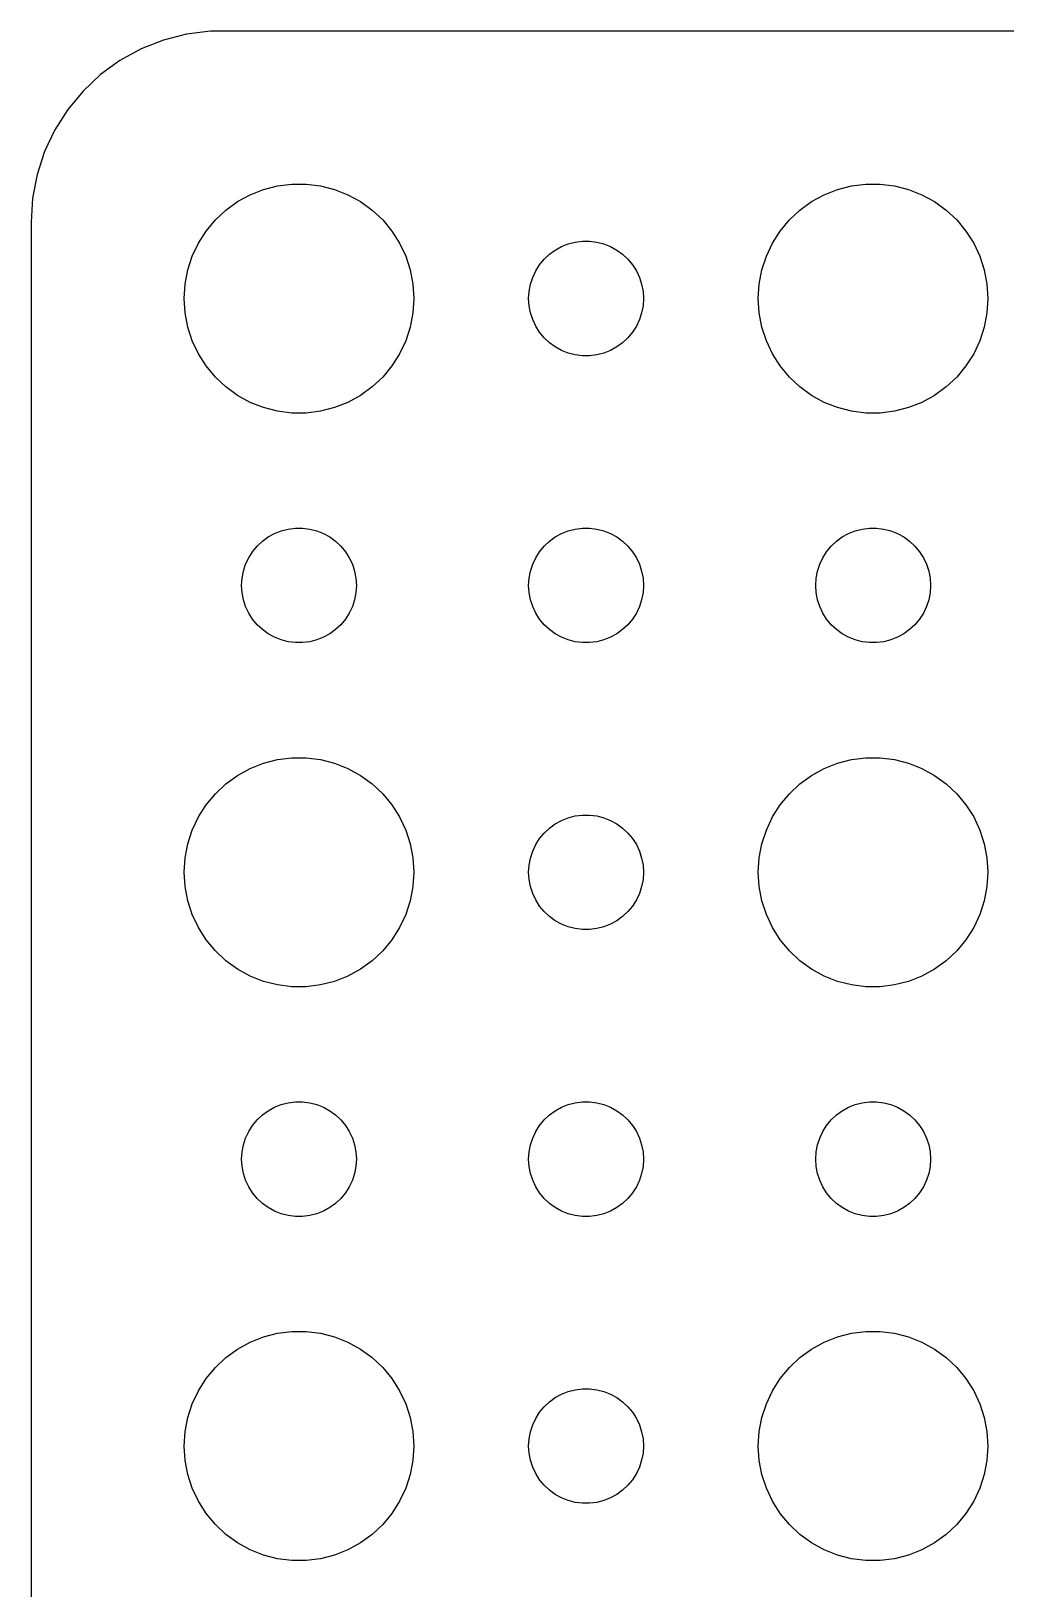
# Model space of a CAD drawing. Header units: metres. Extents: x -187 to 187, y -37 to 37.
# Drawn here: x -187 to -161.53, y -3.73 to 36.99 of the extents above; entities that cross this region are included whole.
import ezdxf

# ---------------------------------------------------------------- set-up
doc = ezdxf.new("R2010")
doc.units = ezdxf.units.M

msp = doc.modelspace()

# ---------------------------------------------------------------- linework, layer by layer
for p, q in [((-183.545, 36.7553), (-184.129, 36.5241)), ((-182.937, 36.9114), (-183.545, 36.7553)), ((-182.314, 36.9901), (-182.937, 36.9114)), ((182.314, 36.9901), (-182.314, 36.9901)), ((-184.129, 36.5241), (-184.679, 36.2216)), ((-185.187, 35.8526), (-185.645, 35.4227)), ((-184.679, 36.2216), (-185.187, 35.8526)), ((-185.645, 35.4227), (-186.045, 34.9389)), ((-186.045, 34.9389), (-186.382, 34.4088)), ((-186.382, 34.4088), (-186.649, 33.8406)), ((-186.649, 33.8406), (-186.843, 33.2434)), ((-186.843, 33.2434), (-186.961, 32.6267)), ((-180.562, 32.9469), (-180.188, 32.9941)), ((-180.188, 32.9941), (-179.812, 32.9941)), ((-179.812, 32.9941), (-179.438, 32.9469)), ((-165.562, 32.9469), (-165.188, 32.9941)), ((-165.188, 32.9941), (-164.812, 32.9941)), ((-164.812, 32.9941), (-164.438, 32.9469)), ((-186.961, 32.6267), (-187, 32)), ((-181.607, 32.533), (-181.277, 32.7145)), ((-181.277, 32.7145), (-180.927, 32.8532)), ((-180.927, 32.8532), (-180.562, 32.9469)), ((-179.438, 32.9469), (-179.073, 32.8532)), ((-179.073, 32.8532), (-178.723, 32.7145)), ((-178.723, 32.7145), (-178.393, 32.533)), ((-166.607, 32.533), (-166.277, 32.7145)), ((-166.277, 32.7145), (-165.927, 32.8532)), ((-165.927, 32.8532), (-165.562, 32.9469)), ((-164.438, 32.9469), (-164.073, 32.8532)), ((-164.073, 32.8532), (-163.723, 32.7145)), ((-163.723, 32.7145), (-163.393, 32.533)), ((-182.187, 32.0536), (-181.912, 32.3115)), ((-181.912, 32.3115), (-181.607, 32.533)), ((-178.393, 32.533), (-178.088, 32.3115)), ((-178.088, 32.3115), (-177.813, 32.0536)), ((-167.187, 32.0536), (-166.912, 32.3115)), ((-166.912, 32.3115), (-166.607, 32.533)), ((-163.393, 32.533), (-163.088, 32.3115)), ((-163.088, 32.3115), (-162.813, 32.0536)), ((-187, 32), (-187, -32)), ((-182.427, 31.7634), (-182.187, 32.0536)), ((-177.813, 32.0536), (-177.573, 31.7634)), ((-167.427, 31.7634), (-167.187, 32.0536)), ((-162.813, 32.0536), (-162.573, 31.7634)), ((-182.789, 31.1044), (-182.629, 31.4453)), ((-182.629, 31.4453), (-182.427, 31.7634)), ((-177.573, 31.7634), (-177.371, 31.4453)), ((-177.371, 31.4453), (-177.211, 31.1044)), ((-173.139, 31.3572), (-172.964, 31.4266)), ((-172.964, 31.4266), (-172.781, 31.4734)), ((-172.781, 31.4734), (-172.594, 31.497)), ((-172.594, 31.497), (-172.406, 31.497)), ((-172.406, 31.497), (-172.219, 31.4734)), ((-172.219, 31.4734), (-172.036, 31.4266)), ((-172.036, 31.4266), (-171.861, 31.3572)), ((-167.789, 31.1044), (-167.629, 31.4453)), ((-167.629, 31.4453), (-167.427, 31.7634)), ((-162.573, 31.7634), (-162.371, 31.4453)), ((-162.371, 31.4453), (-162.211, 31.1044)), ((-182.906, 30.7461), (-182.789, 31.1044)), ((-177.211, 31.1044), (-177.094, 30.7461)), ((-173.714, 30.8817), (-173.593, 31.0268)), ((-173.593, 31.0268), (-173.456, 31.1558)), ((-173.456, 31.1558), (-173.304, 31.2665)), ((-173.304, 31.2665), (-173.139, 31.3572)), ((-171.861, 31.3572), (-171.696, 31.2665)), ((-171.696, 31.2665), (-171.544, 31.1558)), ((-171.544, 31.1558), (-171.407, 31.0268)), ((-171.407, 31.0268), (-171.286, 30.8817)), ((-167.906, 30.7461), (-167.789, 31.1044)), ((-162.211, 31.1044), (-162.094, 30.7461)), ((-182.976, 30.376), (-182.906, 30.7461)), ((-177.094, 30.7461), (-177.024, 30.376)), ((-173.953, 30.373), (-173.895, 30.5522)), ((-173.895, 30.5522), (-173.814, 30.7226)), ((-173.814, 30.7226), (-173.714, 30.8817)), ((-171.286, 30.8817), (-171.186, 30.7226)), ((-171.186, 30.7226), (-171.105, 30.5522)), ((-171.105, 30.5522), (-171.047, 30.373)), ((-167.976, 30.376), (-167.906, 30.7461)), ((-162.094, 30.7461), (-162.024, 30.376)), ((-183, 30), (-182.976, 30.376)), ((-177.024, 30.376), (-177, 30)), ((-174, 30), (-173.988, 30.188)), ((-173.988, 30.188), (-173.953, 30.373)), ((-171.047, 30.373), (-171.012, 30.188)), ((-171.012, 30.188), (-171, 30)), ((-168, 30), (-167.976, 30.376)), ((-162.024, 30.376), (-162, 30)), ((-182.976, 29.624), (-183, 30)), ((-177, 30), (-177.024, 29.624)), ((-173.988, 29.812), (-174, 30)), ((-173.953, 29.627), (-173.988, 29.812)), ((-171.012, 29.812), (-171.047, 29.627)), ((-171, 30), (-171.012, 29.812)), ((-167.976, 29.624), (-168, 30)), ((-162, 30), (-162.024, 29.624)), ((-182.906, 29.2539), (-182.976, 29.624)), ((-177.024, 29.624), (-177.094, 29.2539)), ((-173.895, 29.4478), (-173.953, 29.627)), ((-173.814, 29.2774), (-173.895, 29.4478)), ((-171.105, 29.4478), (-171.186, 29.2774)), ((-171.047, 29.627), (-171.105, 29.4478)), ((-167.906, 29.2539), (-167.976, 29.624)), ((-162.024, 29.624), (-162.094, 29.2539)), ((-182.789, 28.8956), (-182.906, 29.2539)), ((-177.094, 29.2539), (-177.211, 28.8956)), ((-173.714, 29.1183), (-173.814, 29.2774)), ((-173.593, 28.9732), (-173.714, 29.1183)), ((-173.456, 28.8442), (-173.593, 28.9732)), ((-171.407, 28.9732), (-171.544, 28.8442)), ((-171.286, 29.1183), (-171.407, 28.9732)), ((-171.186, 29.2774), (-171.286, 29.1183)), ((-167.789, 28.8956), (-167.906, 29.2539)), ((-162.094, 29.2539), (-162.211, 28.8956)), ((-182.629, 28.5547), (-182.789, 28.8956)), ((-182.427, 28.2366), (-182.629, 28.5547)), ((-177.371, 28.5547), (-177.573, 28.2366)), ((-177.211, 28.8956), (-177.371, 28.5547)), ((-173.304, 28.7335), (-173.456, 28.8442)), ((-173.139, 28.6427), (-173.304, 28.7335)), ((-172.964, 28.5734), (-173.139, 28.6427)), ((-172.781, 28.5266), (-172.964, 28.5734)), ((-172.594, 28.503), (-172.781, 28.5266)), ((-172.219, 28.5266), (-172.406, 28.503)), ((-172.036, 28.5734), (-172.219, 28.5266)), ((-171.861, 28.6427), (-172.036, 28.5734)), ((-171.696, 28.7335), (-171.861, 28.6427)), ((-171.544, 28.8442), (-171.696, 28.7335)), ((-167.629, 28.5547), (-167.789, 28.8956)), ((-167.427, 28.2366), (-167.629, 28.5547)), ((-162.371, 28.5547), (-162.573, 28.2366)), ((-162.211, 28.8956), (-162.371, 28.5547)), ((-182.187, 27.9464), (-182.427, 28.2366)), ((-177.573, 28.2366), (-177.813, 27.9464)), ((-172.406, 28.503), (-172.594, 28.503)), ((-167.187, 27.9464), (-167.427, 28.2366)), ((-162.573, 28.2366), (-162.813, 27.9464)), ((-181.912, 27.6884), (-182.187, 27.9464)), ((-177.813, 27.9464), (-178.088, 27.6884)), ((-166.912, 27.6884), (-167.187, 27.9464)), ((-162.813, 27.9464), (-163.088, 27.6884)), ((-181.607, 27.467), (-181.912, 27.6884)), ((-181.277, 27.2855), (-181.607, 27.467)), ((-180.927, 27.1468), (-181.277, 27.2855)), ((-178.723, 27.2855), (-179.073, 27.1468)), ((-178.393, 27.467), (-178.723, 27.2855)), ((-178.088, 27.6884), (-178.393, 27.467)), ((-166.607, 27.467), (-166.912, 27.6884)), ((-166.277, 27.2855), (-166.607, 27.467)), ((-165.927, 27.1468), (-166.277, 27.2855)), ((-163.723, 27.2855), (-164.073, 27.1468)), ((-163.393, 27.467), (-163.723, 27.2855)), ((-163.088, 27.6884), (-163.393, 27.467)), ((-180.562, 27.0531), (-180.927, 27.1468)), ((-180.188, 27.0059), (-180.562, 27.0531)), ((-179.812, 27.0059), (-180.188, 27.0059)), ((-179.438, 27.0531), (-179.812, 27.0059)), ((-179.073, 27.1468), (-179.438, 27.0531)), ((-165.562, 27.0531), (-165.927, 27.1468)), ((-165.188, 27.0059), (-165.562, 27.0531)), ((-164.812, 27.0059), (-165.188, 27.0059)), ((-164.438, 27.0531), (-164.812, 27.0059)), ((-164.073, 27.1468), (-164.438, 27.0531)), ((-181.093, 23.5268), (-180.956, 23.6558)), ((-180.956, 23.6558), (-180.804, 23.7665)), ((-180.804, 23.7665), (-180.639, 23.8572)), ((-180.639, 23.8572), (-180.464, 23.9266)), ((-180.464, 23.9266), (-180.281, 23.9734)), ((-180.281, 23.9734), (-180.094, 23.997)), ((-180.094, 23.997), (-179.906, 23.997)), ((-179.906, 23.997), (-179.719, 23.9734)), ((-179.719, 23.9734), (-179.536, 23.9266)), ((-179.536, 23.9266), (-179.361, 23.8572)), ((-179.361, 23.8572), (-179.196, 23.7665)), ((-179.196, 23.7665), (-179.044, 23.6558)), ((-179.044, 23.6558), (-178.907, 23.5268)), ((-173.593, 23.5268), (-173.456, 23.6558)), ((-173.456, 23.6558), (-173.304, 23.7665)), ((-173.304, 23.7665), (-173.139, 23.8572)), ((-173.139, 23.8572), (-172.964, 23.9266)), ((-172.964, 23.9266), (-172.781, 23.9734)), ((-172.781, 23.9734), (-172.594, 23.997)), ((-172.594, 23.997), (-172.406, 23.997)), ((-172.406, 23.997), (-172.219, 23.9734)), ((-172.219, 23.9734), (-172.036, 23.9266)), ((-172.036, 23.9266), (-171.861, 23.8572)), ((-171.861, 23.8572), (-171.696, 23.7665)), ((-171.696, 23.7665), (-171.544, 23.6558)), ((-171.544, 23.6558), (-171.407, 23.5268)), ((-166.093, 23.5268), (-165.956, 23.6558)), ((-165.956, 23.6558), (-165.804, 23.7665)), ((-165.804, 23.7665), (-165.639, 23.8572)), ((-165.639, 23.8572), (-165.464, 23.9266)), ((-165.464, 23.9266), (-165.281, 23.9734)), ((-165.281, 23.9734), (-165.094, 23.997)), ((-165.094, 23.997), (-164.906, 23.997)), ((-164.906, 23.997), (-164.719, 23.9734)), ((-164.719, 23.9734), (-164.536, 23.9266)), ((-164.536, 23.9266), (-164.361, 23.8572)), ((-164.361, 23.8572), (-164.196, 23.7665)), ((-164.196, 23.7665), (-164.044, 23.6558)), ((-164.044, 23.6558), (-163.907, 23.5268)), ((-181.395, 23.0522), (-181.314, 23.2226)), ((-181.314, 23.2226), (-181.214, 23.3817)), ((-181.214, 23.3817), (-181.093, 23.5268)), ((-178.907, 23.5268), (-178.786, 23.3817)), ((-178.786, 23.3817), (-178.686, 23.2226)), ((-178.686, 23.2226), (-178.605, 23.0522)), ((-173.895, 23.0522), (-173.814, 23.2226)), ((-173.814, 23.2226), (-173.714, 23.3817)), ((-173.714, 23.3817), (-173.593, 23.5268)), ((-171.407, 23.5268), (-171.286, 23.3817)), ((-171.286, 23.3817), (-171.186, 23.2226)), ((-171.186, 23.2226), (-171.105, 23.0522)), ((-166.395, 23.0522), (-166.314, 23.2226)), ((-166.314, 23.2226), (-166.214, 23.3817)), ((-166.214, 23.3817), (-166.093, 23.5268)), ((-163.907, 23.5268), (-163.786, 23.3817)), ((-163.786, 23.3817), (-163.686, 23.2226)), ((-163.686, 23.2226), (-163.605, 23.0522)), ((-181.488, 22.688), (-181.453, 22.873)), ((-181.453, 22.873), (-181.395, 23.0522)), ((-178.605, 23.0522), (-178.547, 22.873)), ((-178.547, 22.873), (-178.512, 22.688)), ((-173.988, 22.688), (-173.953, 22.873)), ((-173.953, 22.873), (-173.895, 23.0522)), ((-171.105, 23.0522), (-171.047, 22.873)), ((-171.047, 22.873), (-171.012, 22.688)), ((-166.488, 22.688), (-166.453, 22.873)), ((-166.453, 22.873), (-166.395, 23.0522)), ((-163.605, 23.0522), (-163.547, 22.873)), ((-163.547, 22.873), (-163.512, 22.688)), ((-181.5, 22.5), (-181.488, 22.688)), ((-181.488, 22.312), (-181.5, 22.5)), ((-178.512, 22.688), (-178.5, 22.5)), ((-178.5, 22.5), (-178.512, 22.312)), ((-174, 22.5), (-173.988, 22.688)), ((-173.988, 22.312), (-174, 22.5)), ((-171.012, 22.688), (-171, 22.5)), ((-171, 22.5), (-171.012, 22.312)), ((-166.5, 22.5), (-166.488, 22.688)), ((-166.488, 22.312), (-166.5, 22.5)), ((-163.512, 22.688), (-163.5, 22.5)), ((-163.5, 22.5), (-163.512, 22.312)), ((-181.453, 22.127), (-181.488, 22.312)), ((-181.395, 21.9478), (-181.453, 22.127)), ((-178.547, 22.127), (-178.605, 21.9478)), ((-178.512, 22.312), (-178.547, 22.127)), ((-173.953, 22.127), (-173.988, 22.312)), ((-173.895, 21.9478), (-173.953, 22.127)), ((-171.047, 22.127), (-171.105, 21.9478)), ((-171.012, 22.312), (-171.047, 22.127)), ((-166.453, 22.127), (-166.488, 22.312)), ((-166.395, 21.9478), (-166.453, 22.127)), ((-163.547, 22.127), (-163.605, 21.9478)), ((-163.512, 22.312), (-163.547, 22.127)), ((-181.314, 21.7774), (-181.395, 21.9478)), ((-181.214, 21.6183), (-181.314, 21.7774)), ((-181.093, 21.4732), (-181.214, 21.6183)), ((-178.786, 21.6183), (-178.907, 21.4732)), ((-178.686, 21.7774), (-178.786, 21.6183)), ((-178.605, 21.9478), (-178.686, 21.7774)), ((-173.814, 21.7774), (-173.895, 21.9478)), ((-173.714, 21.6183), (-173.814, 21.7774)), ((-173.593, 21.4732), (-173.714, 21.6183)), ((-171.286, 21.6183), (-171.407, 21.4732)), ((-171.186, 21.7774), (-171.286, 21.6183)), ((-171.105, 21.9478), (-171.186, 21.7774)), ((-166.314, 21.7774), (-166.395, 21.9478)), ((-166.214, 21.6183), (-166.314, 21.7774)), ((-166.093, 21.4732), (-166.214, 21.6183)), ((-163.786, 21.6183), (-163.907, 21.4732)), ((-163.686, 21.7774), (-163.786, 21.6183)), ((-163.605, 21.9478), (-163.686, 21.7774)), ((-180.956, 21.3442), (-181.093, 21.4732)), ((-180.804, 21.2335), (-180.956, 21.3442)), ((-180.639, 21.1427), (-180.804, 21.2335)), ((-179.196, 21.2335), (-179.361, 21.1427)), ((-179.044, 21.3442), (-179.196, 21.2335)), ((-178.907, 21.4732), (-179.044, 21.3442)), ((-173.456, 21.3442), (-173.593, 21.4732)), ((-173.304, 21.2335), (-173.456, 21.3442)), ((-173.139, 21.1427), (-173.304, 21.2335)), ((-171.696, 21.2335), (-171.861, 21.1427)), ((-171.544, 21.3442), (-171.696, 21.2335)), ((-171.407, 21.4732), (-171.544, 21.3442)), ((-165.956, 21.3442), (-166.093, 21.4732)), ((-165.804, 21.2335), (-165.956, 21.3442)), ((-165.639, 21.1427), (-165.804, 21.2335)), ((-164.196, 21.2335), (-164.361, 21.1427)), ((-164.044, 21.3442), (-164.196, 21.2335)), ((-163.907, 21.4732), (-164.044, 21.3442)), ((-180.464, 21.0734), (-180.639, 21.1427)), ((-180.281, 21.0266), (-180.464, 21.0734)), ((-180.094, 21.003), (-180.281, 21.0266)), ((-179.906, 21.003), (-180.094, 21.003)), ((-179.719, 21.0266), (-179.906, 21.003)), ((-179.536, 21.0734), (-179.719, 21.0266)), ((-179.361, 21.1427), (-179.536, 21.0734)), ((-172.964, 21.0734), (-173.139, 21.1427)), ((-172.781, 21.0266), (-172.964, 21.0734)), ((-172.594, 21.003), (-172.781, 21.0266)), ((-172.406, 21.003), (-172.594, 21.003)), ((-172.219, 21.0266), (-172.406, 21.003)), ((-172.036, 21.0734), (-172.219, 21.0266)), ((-171.861, 21.1427), (-172.036, 21.0734)), ((-165.464, 21.0734), (-165.639, 21.1427)), ((-165.281, 21.0266), (-165.464, 21.0734)), ((-165.094, 21.003), (-165.281, 21.0266)), ((-164.906, 21.003), (-165.094, 21.003)), ((-164.719, 21.0266), (-164.906, 21.003)), ((-164.536, 21.0734), (-164.719, 21.0266)), ((-164.361, 21.1427), (-164.536, 21.0734)), ((-180.927, 17.8532), (-180.562, 17.9469)), ((-180.562, 17.9469), (-180.188, 17.9941)), ((-180.188, 17.9941), (-179.812, 17.9941)), ((-179.812, 17.9941), (-179.438, 17.9469)), ((-179.438, 17.9469), (-179.073, 17.8532)), ((-165.927, 17.8532), (-165.562, 17.9469)), ((-165.562, 17.9469), (-165.188, 17.9941)), ((-165.188, 17.9941), (-164.812, 17.9941)), ((-164.812, 17.9941), (-164.438, 17.9469)), ((-164.438, 17.9469), (-164.073, 17.8532)), ((-181.912, 17.3115), (-181.607, 17.533)), ((-181.607, 17.533), (-181.277, 17.7145)), ((-181.277, 17.7145), (-180.927, 17.8532)), ((-179.073, 17.8532), (-178.723, 17.7145)), ((-178.723, 17.7145), (-178.393, 17.533)), ((-178.393, 17.533), (-178.088, 17.3115)), ((-166.912, 17.3115), (-166.607, 17.533)), ((-166.607, 17.533), (-166.277, 17.7145)), ((-166.277, 17.7145), (-165.927, 17.8532)), ((-164.073, 17.8532), (-163.723, 17.7145)), ((-163.723, 17.7145), (-163.393, 17.533)), ((-163.393, 17.533), (-163.088, 17.3115)), ((-182.187, 17.0536), (-181.912, 17.3115)), ((-178.088, 17.3115), (-177.813, 17.0536)), ((-167.187, 17.0536), (-166.912, 17.3115)), ((-163.088, 17.3115), (-162.813, 17.0536)), ((-182.629, 16.4453), (-182.427, 16.7634)), ((-182.427, 16.7634), (-182.187, 17.0536)), ((-177.813, 17.0536), (-177.573, 16.7634)), ((-177.573, 16.7634), (-177.371, 16.4453)), ((-167.629, 16.4453), (-167.427, 16.7634)), ((-167.427, 16.7634), (-167.187, 17.0536)), ((-162.813, 17.0536), (-162.573, 16.7634)), ((-162.573, 16.7634), (-162.371, 16.4453)), ((-182.789, 16.1044), (-182.629, 16.4453)), ((-177.371, 16.4453), (-177.211, 16.1044)), ((-173.304, 16.2665), (-173.139, 16.3572)), ((-173.139, 16.3572), (-172.964, 16.4266)), ((-172.964, 16.4266), (-172.781, 16.4734)), ((-172.781, 16.4734), (-172.594, 16.497)), ((-172.594, 16.497), (-172.406, 16.497)), ((-172.406, 16.497), (-172.219, 16.4734)), ((-172.219, 16.4734), (-172.036, 16.4266)), ((-172.036, 16.4266), (-171.861, 16.3572)), ((-171.861, 16.3572), (-171.696, 16.2665)), ((-167.789, 16.1044), (-167.629, 16.4453)), ((-162.371, 16.4453), (-162.211, 16.1044)), ((-182.906, 15.7461), (-182.789, 16.1044)), ((-177.211, 16.1044), (-177.094, 15.7461)), ((-173.714, 15.8817), (-173.593, 16.0268)), ((-173.593, 16.0268), (-173.456, 16.1558)), ((-173.456, 16.1558), (-173.304, 16.2665)), ((-171.696, 16.2665), (-171.544, 16.1558)), ((-171.544, 16.1558), (-171.407, 16.0268)), ((-171.407, 16.0268), (-171.286, 15.8817)), ((-167.906, 15.7461), (-167.789, 16.1044)), ((-162.211, 16.1044), (-162.094, 15.7461)), ((-182.976, 15.376), (-182.906, 15.7461)), ((-177.094, 15.7461), (-177.024, 15.376)), ((-173.953, 15.373), (-173.895, 15.5522)), ((-173.895, 15.5522), (-173.814, 15.7226)), ((-173.814, 15.7226), (-173.714, 15.8817)), ((-171.286, 15.8817), (-171.186, 15.7226)), ((-171.186, 15.7226), (-171.105, 15.5522)), ((-171.105, 15.5522), (-171.047, 15.373)), ((-167.976, 15.376), (-167.906, 15.7461)), ((-162.094, 15.7461), (-162.024, 15.376)), ((-183, 15), (-182.976, 15.376)), ((-177.024, 15.376), (-177, 15)), ((-174, 15), (-173.988, 15.188)), ((-173.988, 15.188), (-173.953, 15.373)), ((-171.047, 15.373), (-171.012, 15.188)), ((-171.012, 15.188), (-171, 15)), ((-168, 15), (-167.976, 15.376)), ((-162.024, 15.376), (-162, 15)), ((-182.976, 14.624), (-183, 15)), ((-177, 15), (-177.024, 14.624)), ((-173.988, 14.812), (-174, 15)), ((-173.953, 14.627), (-173.988, 14.812)), ((-171.012, 14.812), (-171.047, 14.627)), ((-171, 15), (-171.012, 14.812)), ((-167.976, 14.624), (-168, 15)), ((-162, 15), (-162.024, 14.624)), ((-182.906, 14.2539), (-182.976, 14.624)), ((-182.789, 13.8956), (-182.906, 14.2539)), ((-177.094, 14.2539), (-177.211, 13.8956)), ((-177.024, 14.624), (-177.094, 14.2539)), ((-173.895, 14.4478), (-173.953, 14.627)), ((-173.814, 14.2774), (-173.895, 14.4478)), ((-173.714, 14.1183), (-173.814, 14.2774)), ((-171.186, 14.2774), (-171.286, 14.1183)), ((-171.105, 14.4478), (-171.186, 14.2774)), ((-171.047, 14.627), (-171.105, 14.4478)), ((-167.906, 14.2539), (-167.976, 14.624)), ((-167.789, 13.8956), (-167.906, 14.2539)), ((-162.094, 14.2539), (-162.211, 13.8956)), ((-162.024, 14.624), (-162.094, 14.2539)), ((-182.629, 13.5547), (-182.789, 13.8956)), ((-177.211, 13.8956), (-177.371, 13.5547)), ((-173.593, 13.9732), (-173.714, 14.1183)), ((-173.456, 13.8442), (-173.593, 13.9732)), ((-171.407, 13.9732), (-171.544, 13.8442)), ((-171.286, 14.1183), (-171.407, 13.9732)), ((-167.629, 13.5547), (-167.789, 13.8956)), ((-162.211, 13.8956), (-162.371, 13.5547)), ((-182.427, 13.2366), (-182.629, 13.5547)), ((-177.371, 13.5547), (-177.573, 13.2366)), ((-173.304, 13.7335), (-173.456, 13.8442)), ((-173.139, 13.6427), (-173.304, 13.7335)), ((-172.964, 13.5734), (-173.139, 13.6427)), ((-172.781, 13.5266), (-172.964, 13.5734)), ((-172.594, 13.5029), (-172.781, 13.5266)), ((-172.406, 13.5029), (-172.594, 13.5029)), ((-172.219, 13.5266), (-172.406, 13.5029)), ((-172.036, 13.5734), (-172.219, 13.5266)), ((-171.861, 13.6427), (-172.036, 13.5734)), ((-171.696, 13.7335), (-171.861, 13.6427)), ((-171.544, 13.8442), (-171.696, 13.7335)), ((-167.427, 13.2366), (-167.629, 13.5547)), ((-162.371, 13.5547), (-162.573, 13.2366)), ((-182.187, 12.9464), (-182.427, 13.2366)), ((-177.573, 13.2366), (-177.813, 12.9464)), ((-167.187, 12.9464), (-167.427, 13.2366)), ((-162.573, 13.2366), (-162.813, 12.9464)), ((-181.912, 12.6884), (-182.187, 12.9464)), ((-181.607, 12.467), (-181.912, 12.6884)), ((-178.088, 12.6884), (-178.393, 12.467)), ((-177.813, 12.9464), (-178.088, 12.6884)), ((-166.912, 12.6884), (-167.187, 12.9464)), ((-166.607, 12.467), (-166.912, 12.6884)), ((-163.088, 12.6884), (-163.393, 12.467)), ((-162.813, 12.9464), (-163.088, 12.6884)), ((-181.277, 12.2855), (-181.607, 12.467)), ((-180.927, 12.1468), (-181.277, 12.2855)), ((-178.723, 12.2855), (-179.073, 12.1468)), ((-178.393, 12.467), (-178.723, 12.2855)), ((-166.277, 12.2855), (-166.607, 12.467)), ((-165.927, 12.1468), (-166.277, 12.2855)), ((-163.723, 12.2855), (-164.073, 12.1468)), ((-163.393, 12.467), (-163.723, 12.2855)), ((-180.562, 12.0531), (-180.927, 12.1468)), ((-180.188, 12.0059), (-180.562, 12.0531)), ((-179.812, 12.0059), (-180.188, 12.0059)), ((-179.438, 12.0531), (-179.812, 12.0059)), ((-179.073, 12.1468), (-179.438, 12.0531)), ((-165.562, 12.0531), (-165.927, 12.1468)), ((-165.188, 12.0059), (-165.562, 12.0531)), ((-164.812, 12.0059), (-165.188, 12.0059)), ((-164.438, 12.0531), (-164.812, 12.0059)), ((-164.073, 12.1468), (-164.438, 12.0531)), ((-180.464, 8.92657), (-180.281, 8.97342)), ((-180.281, 8.97342), (-180.094, 8.99704)), ((-180.094, 8.99704), (-179.906, 8.99704)), ((-179.906, 8.99704), (-179.719, 8.97342)), ((-179.719, 8.97342), (-179.536, 8.92657)), ((-172.964, 8.92657), (-172.781, 8.97342)), ((-172.781, 8.97342), (-172.594, 8.99704)), ((-172.594, 8.99704), (-172.406, 8.99704)), ((-172.406, 8.99704), (-172.219, 8.97342)), ((-172.219, 8.97342), (-172.036, 8.92657)), ((-165.464, 8.92657), (-165.281, 8.97342)), ((-165.281, 8.97342), (-165.094, 8.99704)), ((-165.094, 8.99704), (-164.906, 8.99704)), ((-164.906, 8.99704), (-164.719, 8.97342)), ((-164.719, 8.97342), (-164.536, 8.92657)), ((-181.093, 8.52681), (-180.956, 8.65576)), ((-180.956, 8.65576), (-180.804, 8.76648)), ((-180.804, 8.76648), (-180.639, 8.85724)), ((-180.639, 8.85724), (-180.464, 8.92657)), ((-179.536, 8.92657), (-179.361, 8.85724)), ((-179.361, 8.85724), (-179.196, 8.76648)), ((-179.196, 8.76648), (-179.044, 8.65576)), ((-179.044, 8.65576), (-178.907, 8.52681)), ((-173.593, 8.52681), (-173.456, 8.65576)), ((-173.456, 8.65576), (-173.304, 8.76648)), ((-173.304, 8.76648), (-173.139, 8.85724)), ((-173.139, 8.85724), (-172.964, 8.92657)), ((-172.036, 8.92657), (-171.861, 8.85724)), ((-171.861, 8.85724), (-171.696, 8.76648)), ((-171.696, 8.76648), (-171.544, 8.65576)), ((-171.544, 8.65576), (-171.407, 8.52681)), ((-166.093, 8.52681), (-165.956, 8.65576)), ((-165.956, 8.65576), (-165.804, 8.76648)), ((-165.804, 8.76648), (-165.639, 8.85724)), ((-165.639, 8.85724), (-165.464, 8.92657)), ((-164.536, 8.92657), (-164.361, 8.85724)), ((-164.361, 8.85724), (-164.196, 8.76648)), ((-164.196, 8.76648), (-164.044, 8.65576)), ((-164.044, 8.65576), (-163.907, 8.52681)), ((-181.395, 8.05219), (-181.314, 8.22263)), ((-181.314, 8.22263), (-181.214, 8.38167)), ((-181.214, 8.38167), (-181.093, 8.52681)), ((-178.907, 8.52681), (-178.786, 8.38167)), ((-178.786, 8.38167), (-178.686, 8.22263)), ((-178.686, 8.22263), (-178.605, 8.05219)), ((-173.895, 8.05219), (-173.814, 8.22263)), ((-173.814, 8.22263), (-173.714, 8.38167)), ((-173.714, 8.38167), (-173.593, 8.52681)), ((-171.407, 8.52681), (-171.286, 8.38167)), ((-171.286, 8.38167), (-171.186, 8.22263)), ((-171.186, 8.22263), (-171.105, 8.05219)), ((-166.395, 8.05219), (-166.314, 8.22263)), ((-166.314, 8.22263), (-166.214, 8.38167)), ((-166.214, 8.38167), (-166.093, 8.52681)), ((-163.907, 8.52681), (-163.786, 8.38167)), ((-163.786, 8.38167), (-163.686, 8.22263)), ((-163.686, 8.22263), (-163.605, 8.05219)), ((-181.488, 7.68799), (-181.453, 7.87303)), ((-181.453, 7.87303), (-181.395, 8.05219)), ((-178.605, 8.05219), (-178.547, 7.87303)), ((-178.547, 7.87303), (-178.512, 7.68799)), ((-173.988, 7.68799), (-173.953, 7.87303)), ((-173.953, 7.87303), (-173.895, 8.05219)), ((-171.105, 8.05219), (-171.047, 7.87303)), ((-171.047, 7.87303), (-171.012, 7.68799)), ((-166.488, 7.68799), (-166.453, 7.87303)), ((-166.453, 7.87303), (-166.395, 8.05219)), ((-163.605, 8.05219), (-163.547, 7.87303)), ((-163.547, 7.87303), (-163.512, 7.68799)), ((-181.5, 7.5), (-181.488, 7.68799)), ((-181.488, 7.312), (-181.5, 7.5)), ((-178.512, 7.68799), (-178.5, 7.5)), ((-178.5, 7.5), (-178.512, 7.312)), ((-174, 7.5), (-173.988, 7.68799)), ((-173.988, 7.312), (-174, 7.5)), ((-171.012, 7.68799), (-171, 7.5)), ((-171, 7.5), (-171.012, 7.312)), ((-166.5, 7.5), (-166.488, 7.68799)), ((-166.488, 7.312), (-166.5, 7.5)), ((-163.512, 7.68799), (-163.5, 7.5)), ((-163.5, 7.5), (-163.512, 7.312)), ((-181.453, 7.12695), (-181.488, 7.312)), ((-181.395, 6.9478), (-181.453, 7.12695)), ((-181.314, 6.77736), (-181.395, 6.9478)), ((-178.605, 6.9478), (-178.686, 6.77736)), ((-178.547, 7.12695), (-178.605, 6.9478)), ((-178.512, 7.312), (-178.547, 7.12695)), ((-173.953, 7.12695), (-173.988, 7.312)), ((-173.895, 6.9478), (-173.953, 7.12695)), ((-173.814, 6.77736), (-173.895, 6.9478)), ((-171.105, 6.9478), (-171.186, 6.77736)), ((-171.047, 7.12695), (-171.105, 6.9478)), ((-171.012, 7.312), (-171.047, 7.12695)), ((-166.453, 7.12695), (-166.488, 7.312)), ((-166.395, 6.9478), (-166.453, 7.12695)), ((-166.314, 6.77736), (-166.395, 6.9478)), ((-163.605, 6.9478), (-163.686, 6.77736)), ((-163.547, 7.12695), (-163.605, 6.9478)), ((-163.512, 7.312), (-163.547, 7.12695)), ((-181.214, 6.61832), (-181.314, 6.77736)), ((-181.093, 6.47318), (-181.214, 6.61832)), ((-178.786, 6.61832), (-178.907, 6.47318)), ((-178.686, 6.77736), (-178.786, 6.61832)), ((-173.714, 6.61832), (-173.814, 6.77736)), ((-173.593, 6.47318), (-173.714, 6.61832)), ((-171.286, 6.61832), (-171.407, 6.47318)), ((-171.186, 6.77736), (-171.286, 6.61832)), ((-166.214, 6.61832), (-166.314, 6.77736)), ((-166.093, 6.47318), (-166.214, 6.61832)), ((-163.786, 6.61832), (-163.907, 6.47318)), ((-163.686, 6.77736), (-163.786, 6.61832)), ((-180.956, 6.34422), (-181.093, 6.47318)), ((-180.804, 6.23351), (-180.956, 6.34422)), ((-180.639, 6.14275), (-180.804, 6.23351)), ((-180.464, 6.07341), (-180.639, 6.14275)), ((-179.361, 6.14275), (-179.536, 6.07341)), ((-179.196, 6.23351), (-179.361, 6.14275)), ((-179.044, 6.34422), (-179.196, 6.23351)), ((-178.907, 6.47318), (-179.044, 6.34422)), ((-173.456, 6.34422), (-173.593, 6.47318)), ((-173.304, 6.23351), (-173.456, 6.34422)), ((-173.139, 6.14275), (-173.304, 6.23351)), ((-172.964, 6.07341), (-173.139, 6.14275)), ((-171.861, 6.14275), (-172.036, 6.07341)), ((-171.696, 6.23351), (-171.861, 6.14275)), ((-171.544, 6.34422), (-171.696, 6.23351)), ((-171.407, 6.47318), (-171.544, 6.34422)), ((-165.956, 6.34422), (-166.093, 6.47318)), ((-165.804, 6.23351), (-165.956, 6.34422)), ((-165.639, 6.14275), (-165.804, 6.23351)), ((-165.464, 6.07341), (-165.639, 6.14275)), ((-164.361, 6.14275), (-164.536, 6.07341)), ((-164.196, 6.23351), (-164.361, 6.14275)), ((-164.044, 6.34422), (-164.196, 6.23351)), ((-163.907, 6.47318), (-164.044, 6.34422)), ((-180.281, 6.02657), (-180.464, 6.07341)), ((-180.094, 6.00294), (-180.281, 6.02657)), ((-179.906, 6.00294), (-180.094, 6.00294)), ((-179.719, 6.02657), (-179.906, 6.00294)), ((-179.536, 6.07341), (-179.719, 6.02657)), ((-172.781, 6.02657), (-172.964, 6.07341)), ((-172.594, 6.00294), (-172.781, 6.02657)), ((-172.406, 6.00294), (-172.594, 6.00294)), ((-172.219, 6.02657), (-172.406, 6.00294)), ((-172.036, 6.07341), (-172.219, 6.02657)), ((-165.281, 6.02657), (-165.464, 6.07341)), ((-165.094, 6.00294), (-165.281, 6.02657)), ((-164.906, 6.00294), (-165.094, 6.00294)), ((-164.719, 6.02657), (-164.906, 6.00294)), ((-164.536, 6.07341), (-164.719, 6.02657)), ((-181.277, 2.71448), (-180.927, 2.85316)), ((-180.927, 2.85316), (-180.562, 2.94685)), ((-180.562, 2.94685), (-180.188, 2.99408)), ((-180.188, 2.99408), (-179.812, 2.99408)), ((-179.812, 2.99408), (-179.438, 2.94685)), ((-179.438, 2.94685), (-179.073, 2.85316)), ((-179.073, 2.85316), (-178.723, 2.71448)), ((-166.277, 2.71448), (-165.927, 2.85316)), ((-165.927, 2.85316), (-165.562, 2.94685)), ((-165.562, 2.94685), (-165.188, 2.99408)), ((-165.188, 2.99408), (-164.812, 2.99408)), ((-164.812, 2.99408), (-164.438, 2.94685)), ((-164.438, 2.94685), (-164.073, 2.85316)), ((-164.073, 2.85316), (-163.723, 2.71448)), ((-181.912, 2.31154), (-181.607, 2.53297)), ((-181.607, 2.53297), (-181.277, 2.71448)), ((-178.723, 2.71448), (-178.393, 2.53297)), ((-178.393, 2.53297), (-178.088, 2.31154)), ((-166.912, 2.31154), (-166.607, 2.53297)), ((-166.607, 2.53297), (-166.277, 2.71448)), ((-163.723, 2.71448), (-163.393, 2.53297)), ((-163.393, 2.53297), (-163.088, 2.31154)), ((-182.427, 1.76335), (-182.187, 2.05363)), ((-182.187, 2.05363), (-181.912, 2.31154)), ((-178.088, 2.31154), (-177.813, 2.05363)), ((-177.813, 2.05363), (-177.573, 1.76335)), ((-167.427, 1.76335), (-167.187, 2.05363)), ((-167.187, 2.05363), (-166.912, 2.31154)), ((-163.088, 2.31154), (-162.813, 2.05363)), ((-162.813, 2.05363), (-162.573, 1.76335)), ((-182.629, 1.44525), (-182.427, 1.76335)), ((-177.573, 1.76335), (-177.371, 1.44525)), ((-167.629, 1.44525), (-167.427, 1.76335)), ((-162.573, 1.76335), (-162.371, 1.44525)), ((-182.789, 1.10437), (-182.629, 1.44525)), ((-177.371, 1.44525), (-177.211, 1.10437)), ((-173.456, 1.15576), (-173.304, 1.26648)), ((-173.304, 1.26648), (-173.139, 1.35724)), ((-173.139, 1.35724), (-172.964, 1.42657)), ((-172.964, 1.42657), (-172.781, 1.47342)), ((-172.781, 1.47342), (-172.594, 1.49704)), ((-172.594, 1.49704), (-172.406, 1.49704)), ((-172.406, 1.49704), (-172.219, 1.47342)), ((-172.219, 1.47342), (-172.036, 1.42657)), ((-172.036, 1.42657), (-171.861, 1.35724)), ((-171.861, 1.35724), (-171.696, 1.26648)), ((-171.696, 1.26648), (-171.544, 1.15576)), ((-167.789, 1.10437), (-167.629, 1.44525)), ((-162.371, 1.44525), (-162.211, 1.10437)), ((-182.906, 0.74606), (-182.789, 1.10437)), ((-177.211, 1.10437), (-177.094, 0.74606)), ((-173.814, 0.72263), (-173.714, 0.88167)), ((-173.714, 0.88167), (-173.593, 1.02681)), ((-173.593, 1.02681), (-173.456, 1.15576)), ((-171.544, 1.15576), (-171.407, 1.02681)), ((-171.407, 1.02681), (-171.286, 0.88167)), ((-171.286, 0.88167), (-171.186, 0.72263)), ((-167.906, 0.74606), (-167.789, 1.10437)), ((-162.211, 1.10437), (-162.094, 0.74606)), ((-182.976, 0.37599), (-182.906, 0.74606)), ((-177.094, 0.74606), (-177.024, 0.37599)), ((-173.953, 0.37303), (-173.895, 0.55219)), ((-173.895, 0.55219), (-173.814, 0.72263)), ((-171.186, 0.72263), (-171.105, 0.55219)), ((-171.105, 0.55219), (-171.047, 0.37303)), ((-167.976, 0.37599), (-167.906, 0.74606)), ((-162.094, 0.74606), (-162.024, 0.37599)), ((-183, 0), (-182.976, 0.37599)), ((-182.976, -0.37599), (-183, 0)), ((-177.024, 0.37599), (-177, 0)), ((-177, 0), (-177.024, -0.37599)), ((-174, 0), (-173.988, 0.18799)), ((-173.988, -0.18799), (-174, 0)), ((-173.988, 0.18799), (-173.953, 0.37303)), ((-171.047, 0.37303), (-171.012, 0.18799)), ((-171.012, 0.18799), (-171, 0)), ((-171, 0), (-171.012, -0.18799)), ((-168, 0), (-167.976, 0.37599)), ((-167.976, -0.37599), (-168, 0)), ((-162.024, 0.37599), (-162, 0)), ((-162, 0), (-162.024, -0.37599)), ((-182.906, -0.74606), (-182.976, -0.37599)), ((-177.024, -0.37599), (-177.094, -0.74606)), ((-173.953, -0.37303), (-173.988, -0.18799)), ((-173.895, -0.55219), (-173.953, -0.37303)), ((-171.047, -0.37303), (-171.105, -0.55219)), ((-171.012, -0.18799), (-171.047, -0.37303)), ((-167.906, -0.74606), (-167.976, -0.37599)), ((-162.024, -0.37599), (-162.094, -0.74606)), ((-182.789, -1.10437), (-182.906, -0.74606)), ((-177.094, -0.74606), (-177.211, -1.10437)), ((-173.814, -0.72263), (-173.895, -0.55219)), ((-173.714, -0.88167), (-173.814, -0.72263)), ((-171.186, -0.72263), (-171.286, -0.88167)), ((-171.105, -0.55219), (-171.186, -0.72263)), ((-167.789, -1.10437), (-167.906, -0.74606)), ((-162.094, -0.74606), (-162.211, -1.10437)), ((-182.629, -1.44525), (-182.789, -1.10437)), ((-177.211, -1.10437), (-177.371, -1.44525)), ((-173.593, -1.02681), (-173.714, -0.88167)), ((-173.456, -1.15576), (-173.593, -1.02681)), ((-173.304, -1.26648), (-173.456, -1.15576)), ((-171.544, -1.15576), (-171.696, -1.26648)), ((-171.407, -1.02681), (-171.544, -1.15576)), ((-171.286, -0.88167), (-171.407, -1.02681)), ((-167.629, -1.44525), (-167.789, -1.10437)), ((-162.211, -1.10437), (-162.371, -1.44525)), ((-182.427, -1.76335), (-182.629, -1.44525)), ((-177.371, -1.44525), (-177.573, -1.76335)), ((-173.139, -1.35724), (-173.304, -1.26648)), ((-172.964, -1.42657), (-173.139, -1.35724)), ((-172.781, -1.47342), (-172.964, -1.42657)), ((-172.594, -1.49704), (-172.781, -1.47342)), ((-172.406, -1.49704), (-172.594, -1.49704)), ((-172.219, -1.47342), (-172.406, -1.49704)), ((-172.036, -1.42657), (-172.219, -1.47342)), ((-171.861, -1.35724), (-172.036, -1.42657)), ((-171.696, -1.26648), (-171.861, -1.35724)), ((-167.427, -1.76335), (-167.629, -1.44525)), ((-162.371, -1.44525), (-162.573, -1.76335)), ((-182.187, -2.05363), (-182.427, -1.76335)), ((-177.573, -1.76335), (-177.813, -2.05363)), ((-167.187, -2.05363), (-167.427, -1.76335)), ((-162.573, -1.76335), (-162.813, -2.05363)), ((-181.912, -2.31154), (-182.187, -2.05363)), ((-181.607, -2.53297), (-181.912, -2.31154)), ((-178.088, -2.31154), (-178.393, -2.53297)), ((-177.813, -2.05363), (-178.088, -2.31154)), ((-166.912, -2.31154), (-167.187, -2.05363)), ((-166.607, -2.53297), (-166.912, -2.31154)), ((-163.088, -2.31154), (-163.393, -2.53297)), ((-162.813, -2.05363), (-163.088, -2.31154)), ((-181.277, -2.71448), (-181.607, -2.53297)), ((-180.927, -2.85316), (-181.277, -2.71448)), ((-178.723, -2.71448), (-179.073, -2.85316)), ((-178.393, -2.53297), (-178.723, -2.71448)), ((-166.277, -2.71448), (-166.607, -2.53297)), ((-165.927, -2.85316), (-166.277, -2.71448)), ((-163.723, -2.71448), (-164.073, -2.85316)), ((-163.393, -2.53297), (-163.723, -2.71448)), ((-180.562, -2.94685), (-180.927, -2.85316)), ((-180.188, -2.99408), (-180.562, -2.94685)), ((-179.812, -2.99408), (-180.188, -2.99408)), ((-179.438, -2.94685), (-179.812, -2.99408)), ((-179.073, -2.85316), (-179.438, -2.94685)), ((-165.562, -2.94685), (-165.927, -2.85316)), ((-165.188, -2.99408), (-165.562, -2.94685)), ((-164.812, -2.99408), (-165.188, -2.99408)), ((-164.438, -2.94685), (-164.812, -2.99408)), ((-164.073, -2.85316), (-164.438, -2.94685))]:
    msp.add_line(p, q)

doc.saveas('drawing.dxf')
